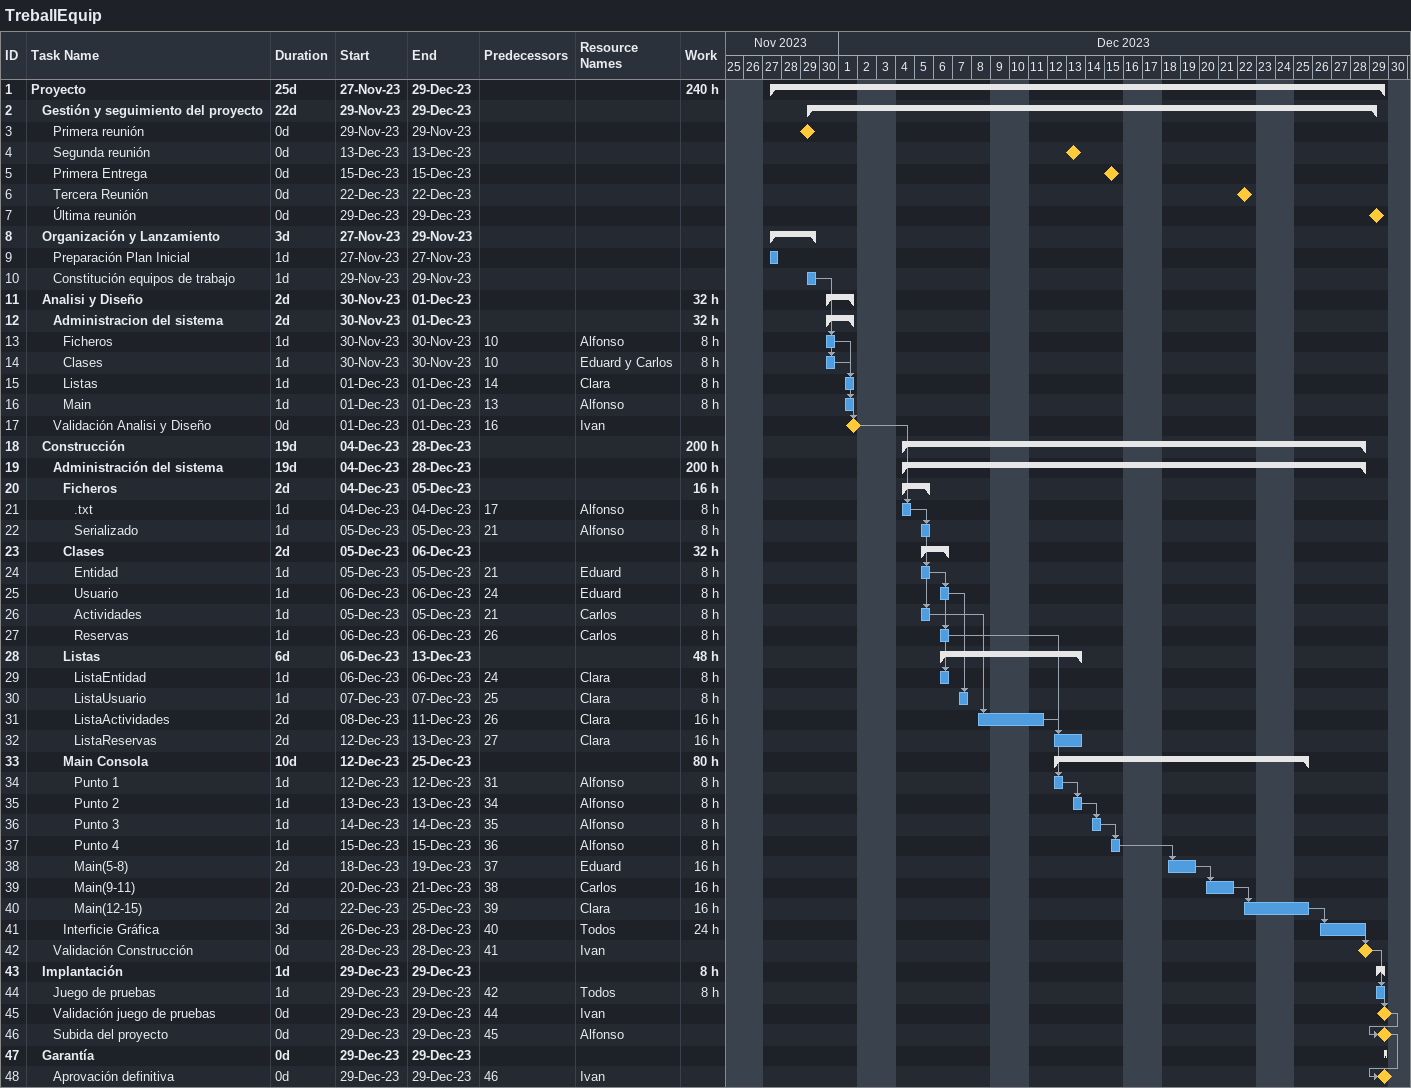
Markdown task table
TreballEquip

| ID | Level | Task | Duration | Start | Finish | Predecessors | Resources | Work (h) |
|---|---|---|---|---|---|---|---|---|
| 1 | 1 | **Proyecto** | 25d | 2023-11-27 | 2023-12-29 |  |  | 240 |
| 2 | 2 | **Gestión y seguimiento del proyecto** | 22d | 2023-11-29 | 2023-12-29 |  |  |  |
| 3 | 3 | Primera reunión | 0d | 2023-11-29 | 2023-11-29 |  |  |  |
| 4 | 3 | Segunda reunión | 0d | 2023-12-13 | 2023-12-13 |  |  |  |
| 5 | 3 | Primera Entrega | 0d | 2023-12-15 | 2023-12-15 |  |  |  |
| 6 | 3 | Tercera Reunión | 0d | 2023-12-22 | 2023-12-22 |  |  |  |
| 7 | 3 | Última reunión | 0d | 2023-12-29 | 2023-12-29 |  |  |  |
| 8 | 2 | **Organización y Lanzamiento** | 3d | 2023-11-27 | 2023-11-29 |  |  |  |
| 9 | 3 | Preparación Plan Inicial | 1d | 2023-11-27 | 2023-11-27 |  |  |  |
| 10 | 3 | Constitución equipos de trabajo | 1d | 2023-11-29 | 2023-11-29 |  |  |  |
| 11 | 2 | **Analisi y Diseño** | 2d | 2023-11-30 | 2023-12-01 |  |  | 32 |
| 12 | 3 | **Administracion del sistema** | 2d | 2023-11-30 | 2023-12-01 |  |  | 32 |
| 13 | 4 | Ficheros | 1d | 2023-11-30 | 2023-11-30 | 10 | Alfonso | 8 |
| 14 | 4 | Clases | 1d | 2023-11-30 | 2023-11-30 | 10 | Eduard y Carlos | 8 |
| 15 | 4 | Listas | 1d | 2023-12-01 | 2023-12-01 | 14 | Clara | 8 |
| 16 | 4 | Main | 1d | 2023-12-01 | 2023-12-01 | 13 | Alfonso | 8 |
| 17 | 3 | Validación Analisi y Diseño | 0d | 2023-12-01 | 2023-12-01 | 16 | Ivan |  |
| 18 | 2 | **Construcción** | 19d | 2023-12-04 | 2023-12-28 |  |  | 200 |
| 19 | 3 | **Administración del sistema** | 19d | 2023-12-04 | 2023-12-28 |  |  | 200 |
| 20 | 4 | **Ficheros** | 2d | 2023-12-04 | 2023-12-05 |  |  | 16 |
| 21 | 5 | .txt | 1d | 2023-12-04 | 2023-12-04 | 17 | Alfonso | 8 |
| 22 | 5 | Serializado | 1d | 2023-12-05 | 2023-12-05 | 21 | Alfonso | 8 |
| 23 | 4 | **Clases** | 2d | 2023-12-05 | 2023-12-06 |  |  | 32 |
| 24 | 5 | Entidad | 1d | 2023-12-05 | 2023-12-05 | 21 | Eduard | 8 |
| 25 | 5 | Usuario | 1d | 2023-12-06 | 2023-12-06 | 24 | Eduard | 8 |
| 26 | 5 | Actividades | 1d | 2023-12-05 | 2023-12-05 | 21 | Carlos | 8 |
| 27 | 5 | Reservas | 1d | 2023-12-06 | 2023-12-06 | 26 | Carlos | 8 |
| 28 | 4 | **Listas** | 6d | 2023-12-06 | 2023-12-13 |  |  | 48 |
| 29 | 5 | ListaEntidad | 1d | 2023-12-06 | 2023-12-06 | 24 | Clara | 8 |
| 30 | 5 | ListaUsuario | 1d | 2023-12-07 | 2023-12-07 | 25 | Clara | 8 |
| 31 | 5 | ListaActividades | 2d | 2023-12-08 | 2023-12-11 | 26 | Clara | 16 |
| 32 | 5 | ListaReservas | 2d | 2023-12-12 | 2023-12-13 | 27 | Clara | 16 |
| 33 | 4 | **Main Consola** | 10d | 2023-12-12 | 2023-12-25 |  |  | 80 |
| 34 | 5 | Punto 1 | 1d | 2023-12-12 | 2023-12-12 | 31 | Alfonso | 8 |
| 35 | 5 | Punto 2 | 1d | 2023-12-13 | 2023-12-13 | 34 | Alfonso | 8 |
| 36 | 5 | Punto 3 | 1d | 2023-12-14 | 2023-12-14 | 35 | Alfonso | 8 |
| 37 | 5 | Punto 4 | 1d | 2023-12-15 | 2023-12-15 | 36 | Alfonso | 8 |
| 38 | 5 | Main(5-8) | 2d | 2023-12-18 | 2023-12-19 | 37 | Eduard | 16 |
| 39 | 5 | Main(9-11) | 2d | 2023-12-20 | 2023-12-21 | 38 | Carlos | 16 |
| 40 | 5 | Main(12-15) | 2d | 2023-12-22 | 2023-12-25 | 39 | Clara | 16 |
| 41 | 4 | Interficie Gráfica | 3d | 2023-12-26 | 2023-12-28 | 40 | Todos | 24 |
| 42 | 3 | Validación Construcción | 0d | 2023-12-28 | 2023-12-28 | 41 | Ivan |  |
| 43 | 2 | **Implantación** | 1d | 2023-12-29 | 2023-12-29 |  |  | 8 |
| 44 | 3 | Juego de pruebas | 1d | 2023-12-29 | 2023-12-29 | 42 | Todos | 8 |
| 45 | 3 | Validación juego de pruebas | 0d | 2023-12-29 | 2023-12-29 | 44 | Ivan |  |
| 46 | 3 | Subida del proyecto | 0d | 2023-12-29 | 2023-12-29 | 45 | Alfonso |  |
| 47 | 2 | **Garantía** | 0d | 2023-12-29 | 2023-12-29 |  |  |  |
| 48 | 3 | Aprovación definitiva | 0d | 2023-12-29 | 2023-12-29 | 46 | Ivan |  |
